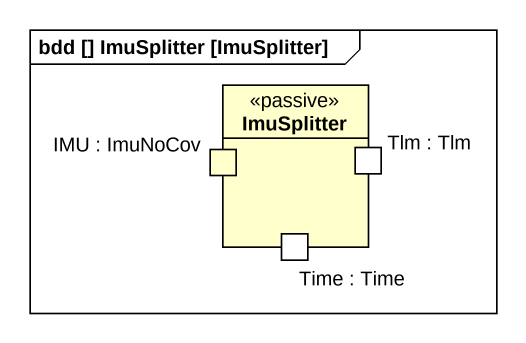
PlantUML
@startuml
mainframe bdd [] ImuSplitter [ImuSplitter]
rectangle ImuSplitter <<passive>> {
  port "IMU : ImuNoCov" as IMU_ImuNoCov #FFFFCC
  port "Tlm : Tlm" as Tlm_Tlm
  port "Time : Time" as Time_Time
}
@enduml
